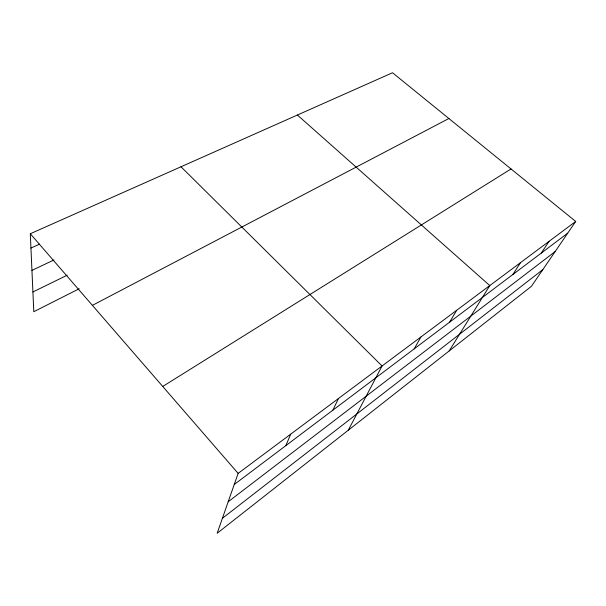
<?xml version="1.0" encoding="UTF-8"?>
<svg xmlns="http://www.w3.org/2000/svg" width="606" height="606" viewBox="0 0 606 606"><rect width="100%" height="100%" fill="white"/><g stroke="black" fill="none" stroke-linecap="round" stroke-linejoin="round"><path stroke-width="0.91" d="M575.7 221.455L238.135 473.392L217.16 533.25L531.432 286.305L575.7 221.455L392.514 72.75L30.3 233.757L33.8 311.704L79.189 288.759M285.858 445.622L290.698 434.169M332.861 410.186L338.459 398.521M348.268 430.23L382.06 365.979L180.997 166.771M414.201 348.874L420.882 337.004M449.607 322.18L456.682 310.287M449.182 350.927L489.792 285.577L297.394 115.034M512.865 274.503L520.501 262.656M541.234 253.119L549.066 241.34M222.402 518.289L542.809 269.632M228.197 501.76L555.134 251.581M234.234 484.527L567.716 233.159M162.741 386.461L511.025 168.953M92.4 305.363L448.887 118.511M32.913 291.978L67.205 275.177M31.944 270.382L54.002 259.944M30.944 248.066L39.549 244.142M30.3 233.757L238.135 473.392"/></g></svg>
